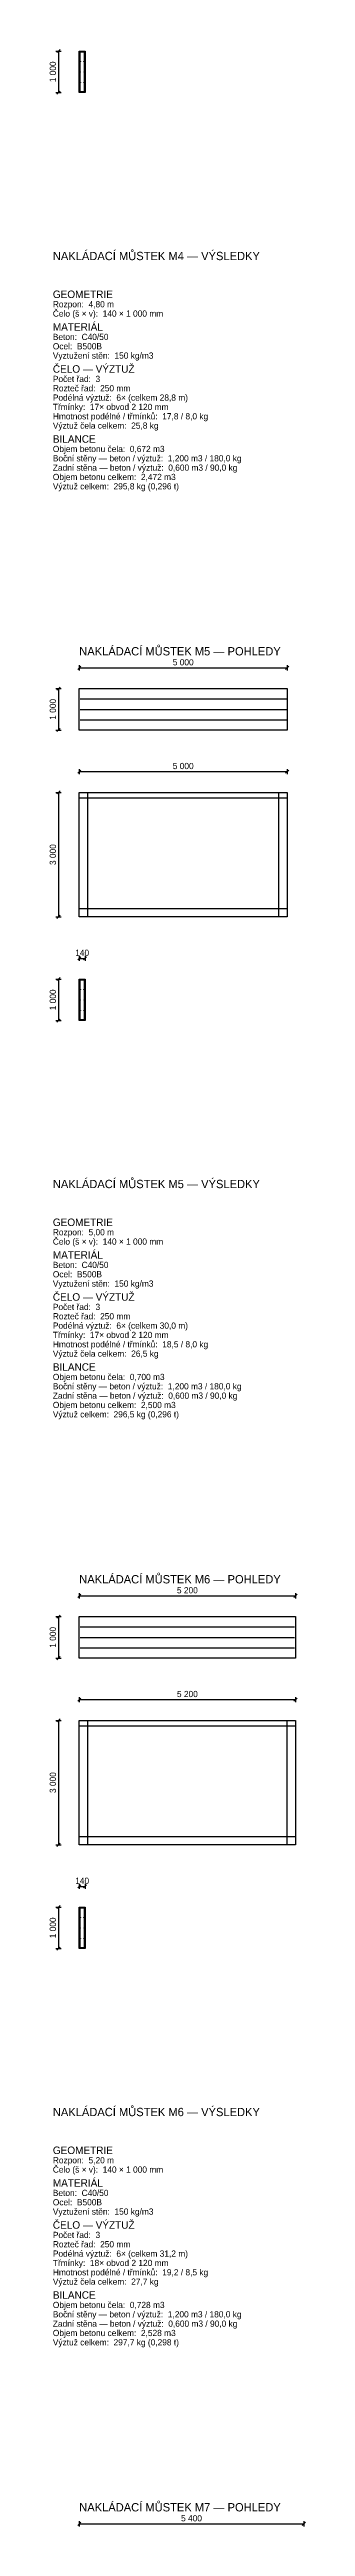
# Model space of a CAD drawing. Header units: millimetres. Extents: x -309 to 21690, y -1871722 to 127.
# Drawn here: x -77 to 6072, y -935781 to -876094 of the extents above; entities that cross this region are included whole.
import ezdxf
from ezdxf.enums import TextEntityAlignment as Align

# ---------------------------------------------------------------- set-up
doc = ezdxf.new("R2010")
doc.units = ezdxf.units.MM
for name, color, linetype in [('OPTICORS_BETON', 7, 'CONTINUOUS'), ('OPTICORS_KOTY', 3, 'CONTINUOUS'), ('OPTICORS_VYZTUZ', 1, 'CONTINUOUS')]:
    doc.layers.add(name, color=color, linetype=linetype)

msp = doc.modelspace()

# ---------------------------------------------------------------- linework, layer by layer
at = {"layer": 'OPTICORS_BETON'}
for points in [[(635, -876131.25), (775, -876131.25), (775, -877131.25), (635, -877131.25)], [(635, -891493.75), (5635, -891493.75), (5635, -892493.75), (635, -892493.75)], [(635, -893993.75), (5635, -893993.75), (5635, -894133.75), (635, -894133.75)], [(635, -893993.75), (835, -893993.75), (835, -896993.75), (635, -896993.75)], [(5435, -893993.75), (5635, -893993.75), (5635, -896993.75), (5435, -896993.75)], [(635, -896793.75), (5635, -896793.75), (5635, -896993.75), (635, -896993.75)], [(635, -898493.75), (775, -898493.75), (775, -899493.75), (635, -899493.75)], [(635, -913856.25), (5835, -913856.25), (5835, -914856.25), (635, -914856.25)], [(635, -916356.25), (5835, -916356.25), (5835, -916496.25), (635, -916496.25)], [(635, -916356.25), (835, -916356.25), (835, -919356.25), (635, -919356.25)], [(5635, -916356.25), (5835, -916356.25), (5835, -919356.25), (5635, -919356.25)], [(635, -919156.25), (5835, -919156.25), (5835, -919356.25), (635, -919356.25)], [(635, -920856.25), (775, -920856.25), (775, -921856.25), (635, -921856.25)]]:
    msp.add_lwpolyline(points, close=True, dxfattribs=at)
at = {"layer": 'OPTICORS_KOTY'}
for p, q in [((72.5, -876131.25), (197.5, -876131.25)), ((97.5, -876168.75), (172.5, -876093.75)), ((135, -876131.25), (135, -877131.25)), ((72.5, -877131.25), (197.5, -877131.25)), ((97.5, -877168.75), (172.5, -877093.75)), ((597.5, -891031.25), (672.5, -890956.25)), ((635, -890931.25), (635, -891056.25)), ((635, -890993.75), (5635, -890993.75)), ((5597.5, -891031.25), (5672.5, -890956.25)), ((5635, -890931.25), (5635, -891056.25)), ((72.5, -891493.75), (197.5, -891493.75)), ((97.5, -891531.25), (172.5, -891456.25)), ((135, -891493.75), (135, -892493.75)), ((72.5, -892493.75), (197.5, -892493.75)), ((97.5, -892531.25), (172.5, -892456.25)), ((597.5, -893531.25), (672.5, -893456.25)), ((635, -893431.25), (635, -893556.25)), ((635, -893493.75), (5635, -893493.75)), ((5597.5, -893531.25), (5672.5, -893456.25)), ((5635, -893431.25), (5635, -893556.25)), ((72.5, -893993.75), (197.5, -893993.75)), ((97.5, -894031.25), (172.5, -893956.25)), ((135, -893993.75), (135, -896993.75)), ((72.5, -896993.75), (197.5, -896993.75)), ((97.5, -897031.25), (172.5, -896956.25)), ((597.5, -898031.25), (672.5, -897956.25)), ((635, -897931.25), (635, -898056.25)), ((635, -897993.75), (775, -897993.75)), ((737.5, -898031.25), (812.5, -897956.25)), ((775, -897931.25), (775, -898056.25)), ((72.5, -898493.75), (197.5, -898493.75)), ((97.5, -898531.25), (172.5, -898456.25)), ((135, -898493.75), (135, -899493.75)), ((97.5, -899531.25), (172.5, -899456.25)), ((72.5, -899493.75), (197.5, -899493.75)), ((597.5, -913393.75), (672.5, -913318.75)), ((635, -913293.75), (635, -913418.75)), ((635, -913356.25), (5835, -913356.25)), ((5797.5, -913393.75), (5872.5, -913318.75)), ((5835, -913293.75), (5835, -913418.75)), ((72.5, -913856.25), (197.5, -913856.25)), ((97.5, -913893.75), (172.5, -913818.75)), ((135, -913856.25), (135, -914856.25)), ((72.5, -914856.25), (197.5, -914856.25)), ((97.5, -914893.75), (172.5, -914818.75)), ((597.5, -915893.75), (672.5, -915818.75)), ((635, -915793.75), (635, -915918.75)), ((635, -915856.25), (5835, -915856.25)), ((5797.5, -915893.75), (5872.5, -915818.75)), ((5835, -915793.75), (5835, -915918.75)), ((72.5, -916356.25), (197.5, -916356.25)), ((97.5, -916393.75), (172.5, -916318.75)), ((135, -916356.25), (135, -919356.25)), ((72.5, -919356.25), (197.5, -919356.25)), ((97.5, -919393.75), (172.5, -919318.75)), ((597.5, -920393.75), (672.5, -920318.75)), ((635, -920293.75), (635, -920418.75)), ((635, -920356.25), (775, -920356.25)), ((737.5, -920393.75), (812.5, -920318.75)), ((775, -920293.75), (775, -920418.75)), ((72.5, -920856.25), (197.5, -920856.25)), ((97.5, -920893.75), (172.5, -920818.75)), ((135, -920856.25), (135, -921856.25)), ((72.5, -921856.25), (197.5, -921856.25)), ((97.5, -921893.75), (172.5, -921818.75)), ((597.5, -935756.25), (672.5, -935681.25)), ((635, -935656.25), (635, -935781.25)), ((635, -935718.75), (6035, -935718.75)), ((5997.5, -935756.25), (6072.5, -935681.25)), ((6035, -935656.25), (6035, -935781.25))]:
    msp.add_line(p, q, dxfattribs=at)
at = {"layer": 'OPTICORS_VYZTUZ'}
for p, q in [((655, -891743.75), (5615, -891743.75)), ((655, -891993.75), (5615, -891993.75)), ((655, -892243.75), (5615, -892243.75)), ((655, -914106.25), (5815, -914106.25)), ((655, -914356.25), (5815, -914356.25)), ((655, -914606.25), (5815, -914606.25))]:
    msp.add_line(p, q, dxfattribs=at)
for points in [[(655, -876151.25), (755, -876151.25), (755, -877111.25), (655, -877111.25)], [(655, -898513.75), (755, -898513.75), (755, -899473.75), (655, -899473.75)], [(655, -920876.25), (755, -920876.25), (755, -921836.25), (655, -921836.25)]]:
    msp.add_lwpolyline(points, close=True, dxfattribs=at)
for centre in [(660, -876381.25), (660, -876631.25), (750, -876381.25), (750, -876631.25), (660, -876881.25), (750, -876881.25), (660, -898743.75), (750, -898743.75), (660, -898993.75), (660, -899243.75), (750, -898993.75), (750, -899243.75), (660, -921106.25), (660, -921356.25), (750, -921106.25), (750, -921356.25), (660, -921606.25), (750, -921606.25)]:
    msp.add_circle(centre, 5, dxfattribs=at)

# ---------------------------------------------------------------- texts
at = {"layer": 'OPTICORS_KOTY'}
for s, p in [('1 000', (0, -876631.25)), ('1 000', (0, -891993.75)), ('3 000', (0, -895493.75)), ('1 000', (0, -898993.75)), ('1 000', (0, -914356.25)), ('3 000', (0, -917856.25)), ('1 000', (0, -921356.25))]:
    msp.add_text(s, height=150, rotation=90, dxfattribs=at).set_placement(p, align=Align.MIDDLE)
for s, height, p in [('NAKLÁDACÍ MŮSTEK M4 — VÝSLEDKY', 200, (0, -881168.75)), ('GEOMETRIE', 180, (0, -882081.25)), ('Rozpon:  4,80 m', 150, (0, -882306.25)), ('Čelo (š × v):  140 × 1 000 mm', 150, (0, -882531.25)), ('MATERIÁL', 180, (0, -882868.75)), ('Ocel:  B500B', 150, (0, -883318.75)), ('Beton:  C40/50', 150, (0, -883093.75)), ('Vyztužení stěn:  150 kg/m3', 150, (0, -883543.75)), ('ČELO — VÝZTUŽ', 180, (0, -883881.25)), ('Počet řad:  3', 150, (0, -884106.25)), ('Rozteč řad:  250 mm', 150, (0, -884331.25)), ('Podélná výztuž:  6× (celkem 28,8 m)', 150, (0, -884556.25)), ('Výztuž čela celkem:  25,8 kg', 150, (0, -885231.25)), ('Třmínky:  17× obvod 2 120 mm', 150, (0, -884781.25)), ('Hmotnost podélné / třmínků:  17,8 / 8,0 kg', 150, (0, -885006.25)), ('Objem betonu čela:  0,672 m3', 150, (0, -885793.75)), ('BILANCE', 180, (0, -885568.75)), ('Zadní stěna — beton / výztuž:  0,600 m3 / 90,0 kg', 150, (0, -886243.75)), ('Objem betonu celkem:  2,472 m3', 150, (0, -886468.75)), ('Boční stěny — beton / výztuž:  1,200 m3 / 180,0 kg', 150, (0, -886018.75)), ('Výztuž celkem:  295,8 kg (0,296 t)', 150, (0, -886693.75)), ('NAKLÁDACÍ MŮSTEK M5 — POHLEDY', 200, (635, -890693.75)), ('NAKLÁDACÍ MŮSTEK M5 — VÝSLEDKY', 200, (0, -903531.25)), ('GEOMETRIE', 180, (0, -904443.75)), ('Čelo (š × v):  140 × 1 000 mm', 150, (0, -904893.75)), ('Rozpon:  5,00 m', 150, (0, -904668.75)), ('Beton:  C40/50', 150, (0, -905456.25)), ('MATERIÁL', 180, (0, -905231.25)), ('Vyztužení stěn:  150 kg/m3', 150, (0, -905906.25)), ('Ocel:  B500B', 150, (0, -905681.25)), ('ČELO — VÝZTUŽ', 180, (0, -906243.75)), ('Počet řad:  3', 150, (0, -906468.75)), ('Rozteč řad:  250 mm', 150, (0, -906693.75)), ('Třmínky:  17× obvod 2 120 mm', 150, (0, -907143.75)), ('Podélná výztuž:  6× (celkem 30,0 m)', 150, (0, -906918.75)), ('Hmotnost podélné / třmínků:  18,5 / 8,0 kg', 150, (0, -907368.75)), ('Výztuž čela celkem:  26,5 kg', 150, (0, -907593.75)), ('BILANCE', 180, (0, -907931.25)), ('Objem betonu čela:  0,700 m3', 150, (0, -908156.25)), ('Boční stěny — beton / výztuž:  1,200 m3 / 180,0 kg', 150, (0, -908381.25)), ('Výztuž celkem:  296,5 kg (0,296 t)', 150, (0, -909056.25)), ('Zadní stěna — beton / výztuž:  0,600 m3 / 90,0 kg', 150, (0, -908606.25)), ('Objem betonu celkem:  2,500 m3', 150, (0, -908831.25)), ('NAKLÁDACÍ MŮSTEK M6 — POHLEDY', 200, (635, -913056.25)), ('NAKLÁDACÍ MŮSTEK M6 — VÝSLEDKY', 200, (0, -925893.75)), ('GEOMETRIE', 180, (0, -926806.25)), ('Rozpon:  5,20 m', 150, (0, -927031.25)), ('Čelo (š × v):  140 × 1 000 mm', 150, (0, -927256.25)), ('MATERIÁL', 180, (0, -927593.75)), ('Vyztužení stěn:  150 kg/m3', 150, (0, -928268.75)), ('Ocel:  B500B', 150, (0, -928043.75)), ('Beton:  C40/50', 150, (0, -927818.75)), ('ČELO — VÝZTUŽ', 180, (0, -928606.25)), ('Počet řad:  3', 150, (0, -928831.25)), ('Rozteč řad:  250 mm', 150, (0, -929056.25)), ('Podélná výztuž:  6× (celkem 31,2 m)', 150, (0, -929281.25)), ('Výztuž čela celkem:  27,7 kg', 150, (0, -929956.25)), ('Třmínky:  18× obvod 2 120 mm', 150, (0, -929506.25)), ('Hmotnost podélné / třmínků:  19,2 / 8,5 kg', 150, (0, -929731.25)), ('Objem betonu čela:  0,728 m3', 150, (0, -930518.75)), ('BILANCE', 180, (0, -930293.75)), ('Zadní stěna — beton / výztuž:  0,600 m3 / 90,0 kg', 150, (0, -930968.75)), ('Objem betonu celkem:  2,528 m3', 150, (0, -931193.75)), ('Boční stěny — beton / výztuž:  1,200 m3 / 180,0 kg', 150, (0, -930743.75)), ('Výztuž celkem:  297,7 kg (0,298 t)', 150, (0, -931418.75)), ('NAKLÁDACÍ MŮSTEK M7 — POHLEDY', 200, (635, -935418.75))]:
    msp.add_text(s, height=height, dxfattribs=at).set_placement(p)
for s, p in [('5 000', (3135, -890858.75)), ('5 000', (3135, -893358.75)), ('140', (705, -897858.75)), ('5 200', (3235, -913221.25)), ('5 200', (3235, -915721.25)), ('140', (705, -920221.25)), ('5 400', (3335, -935583.75))]:
    msp.add_text(s, height=150, dxfattribs=at).set_placement(p, align=Align.MIDDLE)

doc.saveas('drawing.dxf')
